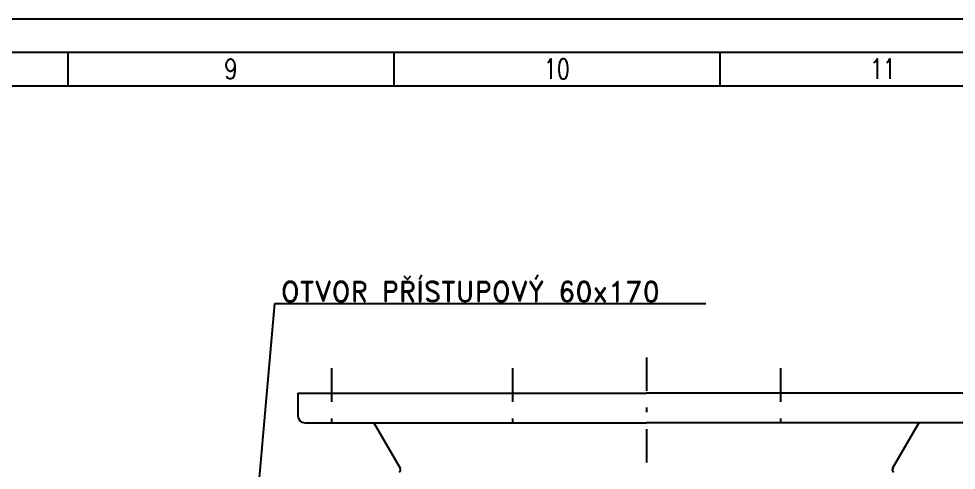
# Model space of a CAD drawing. Header units: millimetres. Extents: x -305 to 2715, y -1492 to 658.
# Drawn here: x 1655 to 2355, y 321 to 658 of the extents above; entities that cross this region are included whole.
import ezdxf
from ezdxf.enums import TextEntityAlignment as Align

# ---------------------------------------------------------------- set-up
doc = ezdxf.new("R2010")
doc.units = ezdxf.units.MM
doc.header["$LTSCALE"] = 5
doc.linetypes.add('CSN_CERCHOVANA', pattern=[10.7, 5, -2.5, 0.7, -2.5])
for name, color, linetype in [('KOTY', 4, 'Continuous'), ('OSY', 1, 'CSN_CERCHOVANA'), ('PROF_FRM1', 7, 'Continuous'), ('PROF_FRM2', 7, 'Continuous'), ('PROF_FRM3', 6, 'Continuous'), ('SILNA', 7, 'Continuous')]:
    doc.layers.add(name, color=color, linetype=linetype)
doc.styles.add('MSPR_TXT', font='romans', dxfattribs={"width": 0.75})
doc.styles.add('ROMANS', font='ROMANS.SHX')
doc.styles.add('SIMPLEX', font='SIMPLEX', dxfattribs={"width": 0.75})
doc.styles.add('ZVVZ', font='romand.shx', dxfattribs={"height": 15})
doc.dimstyles.new('PROFI_CSN', dxfattribs={"dimscale": 0, "dimtxt": 3, "dimasz": 3, "dimexe": 1, "dimexo": 0, "dimgap": 1.5, "dimtad": 1, "dimlfac": -1, "dimrnd": 0.5, "dimzin": 9, "dimlunit": 6, "dimtxsty": 'ZVVZ', "dimblk": 'PRCLFILL', "dimcen": 0, "dimclrd": 256, "dimclre": 256, "dimclrt": 256, "dimadec": 1, "dimazin": 2, "dimtm": 1e-09, "dimtfac": 0.6, "dimtmove": 0, "dimatfit": 0, "dimldrblk": 'PRCLFILL', "dimfxl": 0, "dimarcsym": 0})

# ---------------------------------------------------------------- blocks, each defined once
blk = doc.blocks.new('PROFBT006J88E6')
at = {"layer": 'PROF_FRM1'}
blk.add_line((0, 420), (594, 420), dxfattribs=at)
at = {"layer": 'PROF_FRM3'}
for p, q in [((-5, 425), (599, 425)), ((394.33, 420), (394.33, 415)), ((443, 420), (443, 415)), ((491.67, 420), (491.67, 415)), ((5, 415), (589, 415))]:
    blk.add_line(p, q, dxfattribs=at)
at = {"style": 'ZVVZ', "flags": 9}
for tag in ['INFO', 'INFO1', 'INFO2', 'INFO3', 'INFO4', 'INFO5', 'INFO6', 'INFO7', 'INFO8', 'INFO9']:
    blk.add_attdef(tag, (0, 0), '', height=3, dxfattribs=at)
at = {"layer": 'PROF_FRM2', "style": 'SIMPLEX', "width": 0.75}
for s, p in [('9', (418.67, 416)), ('10', (467.33, 416)), ('11', (516, 416))]:
    blk.add_text(s, height=3, dxfattribs=at).set_placement(p, align=Align.CENTER)
at = {"layer": 'PROF_FRM2', "style": 'MSPR_TXT', "width": 0.75, "flags": 1}
for tag, p in [('DY', (594, 420)), ('DX', (0, 0))]:
    blk.add_attdef(tag, p, '', height=10, dxfattribs=at)
at = {"layer": 'SILNA', "color": 4, "style": 'ROMANS'}
for tag, p, height in [('BLATT5', (555.26, 82.11), 3), ('NORMAS', (421.11, 76.59), 2.5), ('POZN', (439.84, 61.31), 2), ('BLATT9A', (443.79, 55.7), 2), ('BLATT8A', (444.68, 37.14), 2), ('SKP', (479.28, 31.96), 2), ('STARY', (520.58, 31.66), 2)]:
    blk.add_attdef(tag, p, '', height=height, dxfattribs=at)
at = {"layer": 'SILNA', "color": 4, "style": 'ROMANS', "flags": 8}
for tag, height, p in [('D', 2.5, (452.61, 76.7)), ('BG', 2, (452.54, 71.85))]:
    blk.add_attdef(tag, text='', height=height, dxfattribs=at).set_placement(p, align=Align.CENTER)
at = {"layer": 'SILNA', "color": 7, "style": 'ROMANS'}
for tag, height, p in [('BLATT4', 4, (425.33, 49.1)), ('BLATT10A', 5, (456.11, 19.71)), ('BLATT12', 5, (543.51, 16.88)), ('BLAT10B', 5, (454.34, 11.96))]:
    blk.add_attdef(tag, text='', height=height, dxfattribs=at).set_placement(p, align=Align.CENTER)
at = {"layer": 'SILNA', "color": 4, "style": 'ROMANS'}
blk.add_attdef('TECHN', (449.17, 51.17), '', height=2, rotation=0.0172, dxfattribs=at)
at = {"layer": 'SILNA', "color": 4, "style": 'ROMANS', "width": 1.065921, "flags": 8}
blk.add_attdef('NORM', text='', height=2, rotation=359.8401, dxfattribs=at).set_placement((447.35, 46.5), (469.68, 46.43), align=Align.FIT)
at = {"layer": 'SILNA', "color": 4, "style": 'ROMANS'}
for tag, height, p in [('VEDL', 2, (425.66, 42.76)), ('V', 3, (584.05, 18.45))]:
    blk.add_attdef(tag, text='', height=height, dxfattribs=at).set_placement(p, align=Align.CENTER)
blk.add_attdef('PREZ', text='', height=2, dxfattribs=at).set_placement((457.25, 43.08), align=Align.MIDDLE)
blk.add_attdef('TYP', text='', height=2, dxfattribs=at).set_placement((464.66, 31.66), align=Align.RIGHT)
at = {"layer": 'SILNA', "color": 4, "style": 'ROMANS', "flags": 8}
for tag, p in [('L', (514.45, 12.3)), ('L1', (582.96, 12.3))]:
    blk.add_attdef(tag, p, '', height=2, dxfattribs=at)
blk = doc.blocks.new('PRCLFILL')
at = {"ltscale": 20}
for p, q in [((-1, 0.17), (0, 0)), ((-1, -0.17), (-1, 0.17)), ((0, 0), (-1, -0.17))]:
    blk.add_line(p, q, dxfattribs=at)
at = {"color": 0, "ltscale": 20}
for p, q in [((-1, 0.15), (-0.87, 0.15)), ((-1, 0.1), (-0.57, 0.1)), ((-1, 0.05), (-0.27, 0.05)), ((-1, 0), (-0.03, 0)), ((-1, -0.05), (-0.33, -0.05)), ((-1, -0.1), (-0.63, -0.1)), ((-1, -0.15), (-0.93, -0.15))]:
    blk.add_line(p, q, dxfattribs=at)

msp = doc.modelspace()

# ---------------------------------------------------------------- linework, layer by layer
at = {"layer": 'OSY'}
for p, q in [((2123.822, 405.367), (2123.822, -183.967)), ((1888.822, 397.224), (1888.822, 345.696)), ((2023.822, 397.224), (2023.822, 345.696)), ((2223.822, 397.224), (2223.822, 345.696))]:
    msp.add_line(p, q, dxfattribs=at)
at = {"layer": 'SILNA'}
for p, q in [((1863.822, 378.611), (2123.822, 378.611)), ((1863.822, 378.611), (1863.822, 361.611)), ((2383.822, 378.611), (2123.822, 378.611)), ((1868.822, 356.611), (2123.822, 356.611)), ((1920.358, 356.611), (1940.003, 322.584)), ((2378.822, 356.611), (2123.822, 356.611)), ((2327.286, 356.611), (2307.64, 322.584))]:
    msp.add_line(p, q, dxfattribs=at)
for centre, radius, start, end in [((1868.822, 361.611), 5, 180, 270), ((1937.842, 321.451), 2.44, 310.333695, 32.346688), ((2309.801, 321.451), 2.44, 147.653312, 229.666305)]:
    msp.add_arc(centre, radius, start, end, dxfattribs=at)

# ---------------------------------------------------------------- block references
at = {"xscale": 5, "yscale": 5, "zscale": 5}
msp.add_blockref('PROFBT006J88E6', (-279.665, -1466.728), dxfattribs=at)

# ---------------------------------------------------------------- texts
at = {"layer": 'KOTY', "insert": (1850.986, 447.018), "char_height": 15, "attachment_point": 7, "style": 'ZVVZ'}
msp.add_mtext('OTVOR PŘÍSTUPOVÝ 60x170', dxfattribs=at)

# ---------------------------------------------------------------- leaders
at = {"layer": 'KOTY', "annotation_type": 0, "has_hookline": 1, "hookline_direction": 0, "text_width": 317.143}
msp.add_leader([(1959.757, 274.329), (1826.509, 219.362), (1846.486, 445.518), (1849.486, 445.518)], dimstyle='PROFI_CSN', override={"dimscale": 1, "dimlfac": 1}, dxfattribs=at)

doc.saveas('drawing.dxf')
